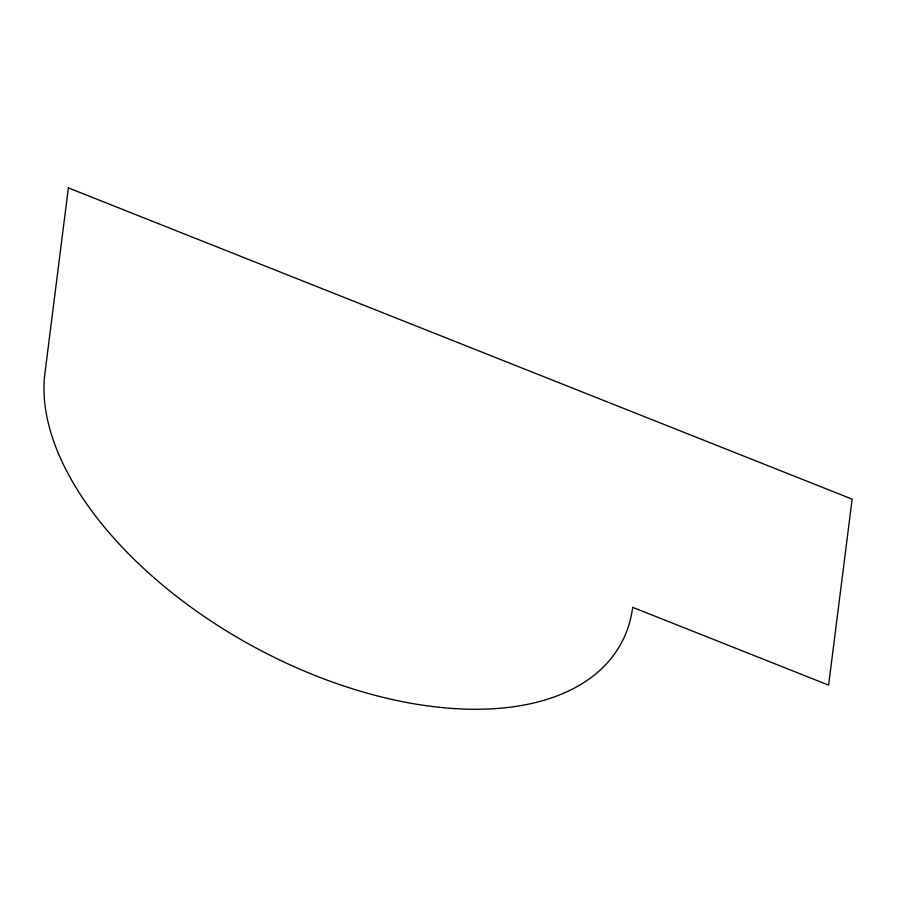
<?xml version="1.0" encoding="UTF-8"?>
<svg xmlns="http://www.w3.org/2000/svg" width="897" height="897" viewBox="0 0 897 897"><rect width="100%" height="100%" fill="white"/><g stroke="black" fill="none" stroke-linecap="round" stroke-linejoin="round"><path stroke-width="1.35" d="M68.385 187.888L44.85 373.881A321.249 178.245 28.5 0 0 315.363 675.609A321.249 178.245 28.5 0 0 632.677 607.325L828.615 685.14L852.15 499.147L68.385 187.888"/></g></svg>
